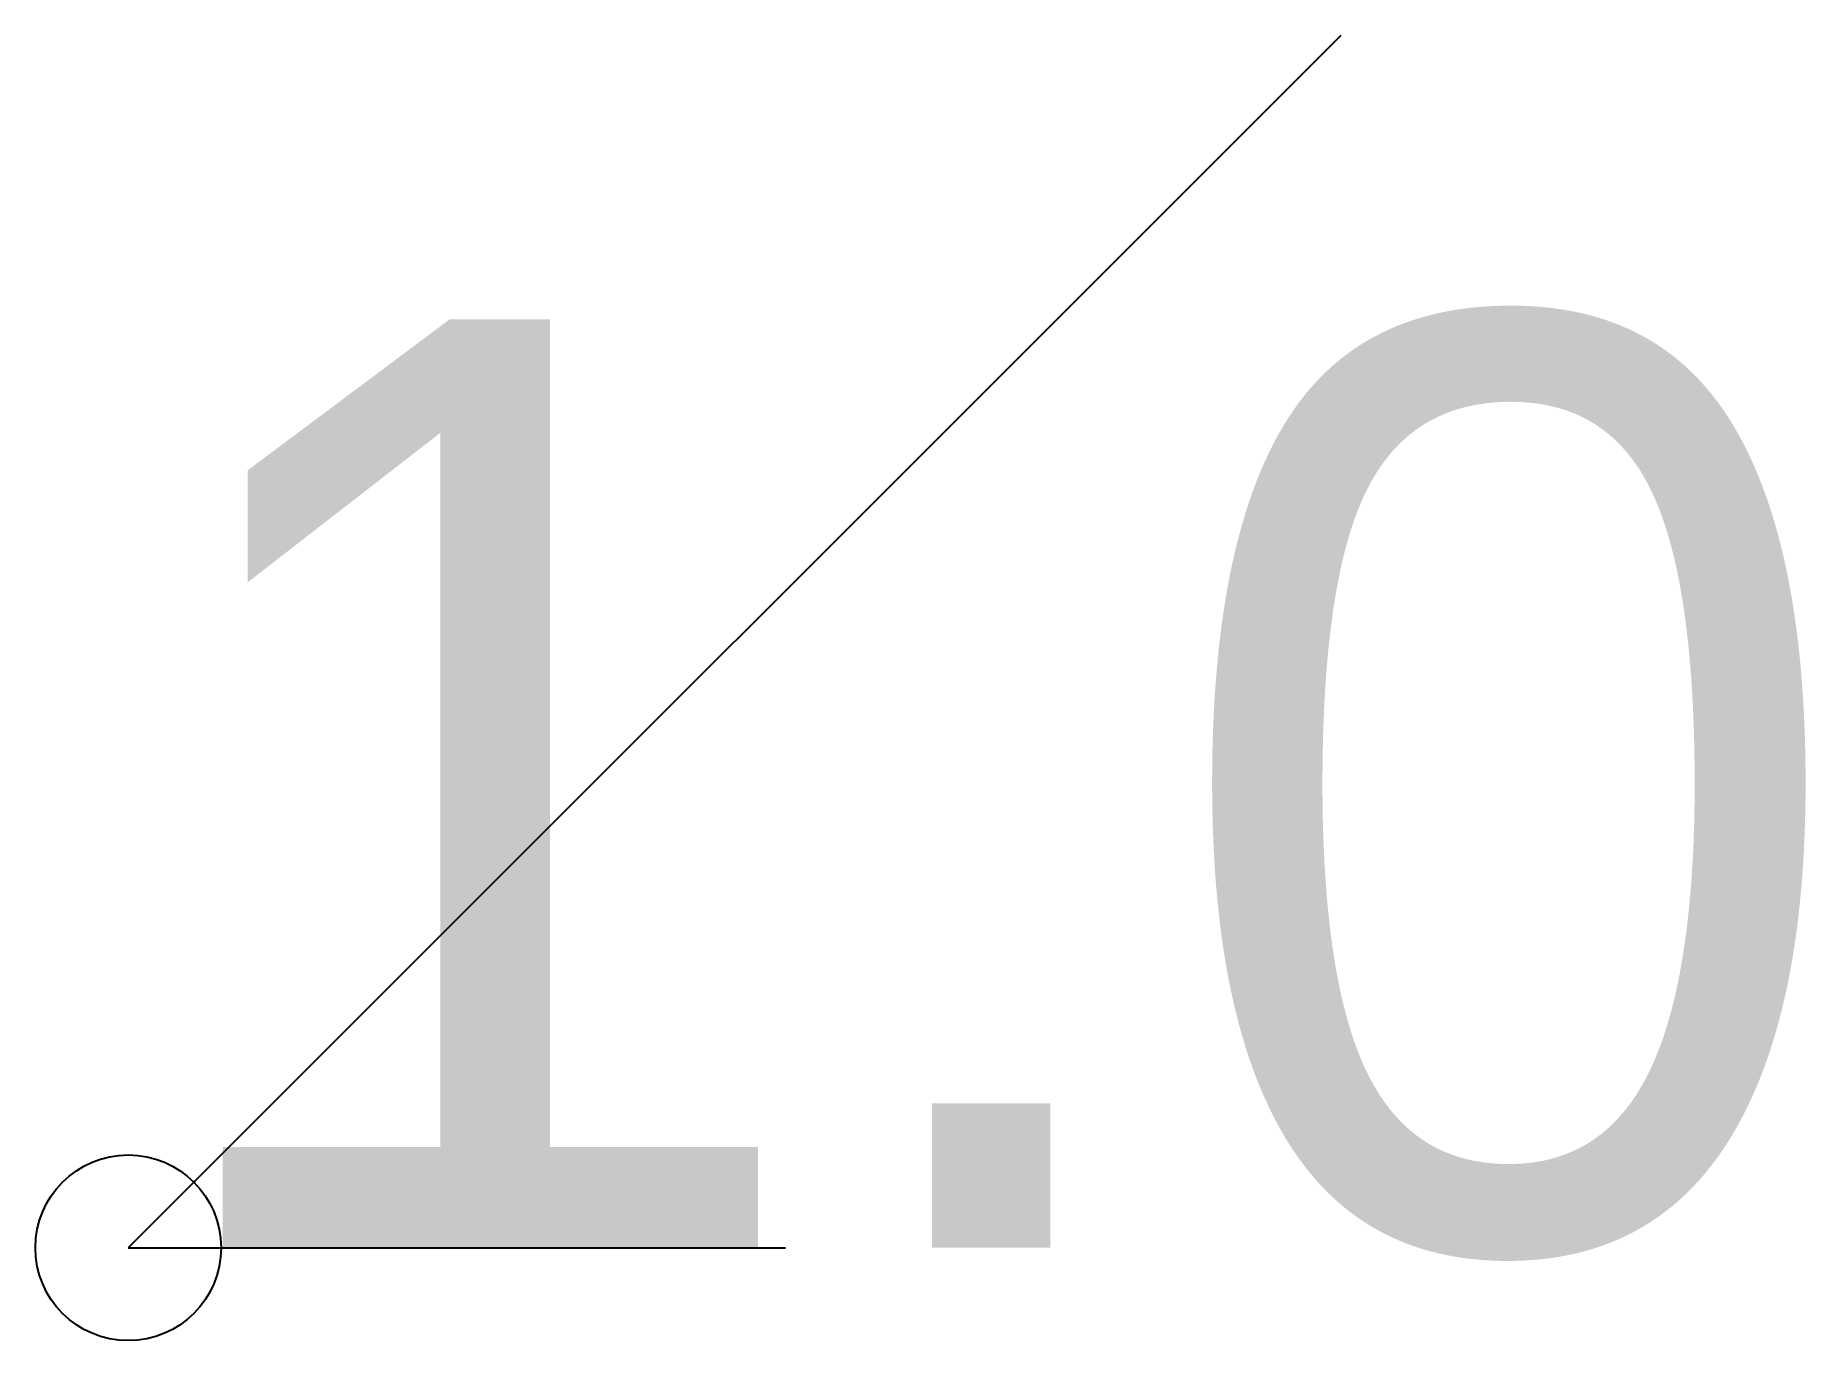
# Model space of a CAD drawing. Header units: millimetres. Extents: x -1.41 to 0.5, y -1.41 to 0.
import ezdxf

# ---------------------------------------------------------------- set-up
doc = ezdxf.new("R2010")
doc.units = ezdxf.units.MM

msp = doc.modelspace()

# ---------------------------------------------------------------- linework, layer by layer
at = {"layer": 'Shots', "color": 1}
msp.add_line((0, 0), (-1.306, -1.306), dxfattribs=at)
msp.add_circle((-1.306, -1.306), 0.1, dxfattribs=at)
at = {"layer": 'XSect', "color": 1}
msp.add_line((-1.306, -1.306), (-0.598, -1.306), dxfattribs=at)

# ---------------------------------------------------------------- texts
at = {"layer": 'Label'}
msp.add_text('1.0', height=1, dxfattribs=at).set_placement((-1.306, -1.306))

doc.saveas('drawing.dxf')
